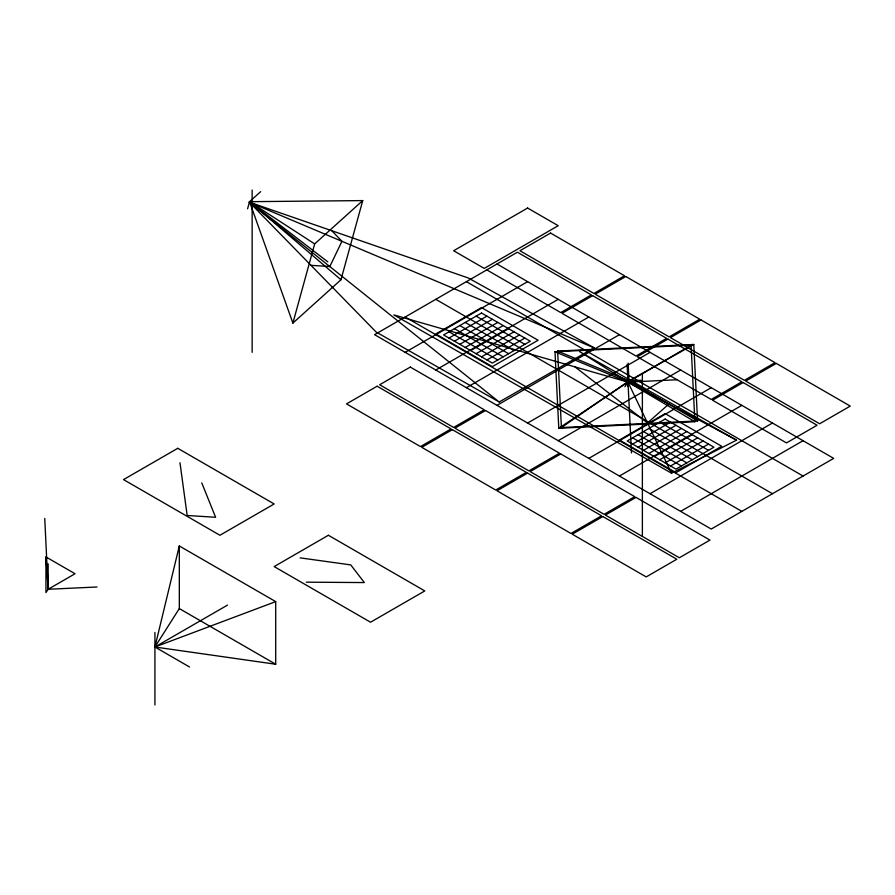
<?xml version="1.0" encoding="UTF-8"?>
<svg xmlns="http://www.w3.org/2000/svg" width="895" height="895" viewBox="0 0 895 895"><rect width="100%" height="100%" fill="white"/><g stroke="black" fill="none" stroke-linecap="round" stroke-linejoin="round"><path stroke-width="1.34" d="M179.313 545.972L179.313 608.578L154.924 647.007L275.705 664.235L275.705 601.619L179.313 545.972L154.924 647.007L189.516 666.976M627.596 386.013L629.006 380.845L628.133 363.135M247.591 208.781L249.537 201.677L260.669 191.653M292.889 323.095L314.66 243.91L362.743 200.592L249.537 201.677L292.889 323.095L340.961 279.766L362.743 200.592M624.934 386.741L627.977 382.109L691.085 345.201L694.889 421.724L558.782 428.28L554.989 351.757L691.085 345.201M561.411 427.564L629.006 380.845L693.782 344.463L697.552 420.952L561.411 427.564L557.63 351.075L693.782 344.463M558.782 428.28L627.977 382.109L676.821 379.748M405.178 352.35L527.602 281.668M448.988 338.064L486.925 316.159M454.403 341.196L492.351 319.291M459.829 344.329L497.765 322.424M465.243 347.45L503.191 325.556M435.787 370.015L558.211 299.333M470.669 350.583L508.606 328.678M476.084 353.715L514.032 331.81M481.51 356.848L519.447 334.943M486.925 359.969L524.862 338.064M466.396 387.692L588.821 317.009M496.993 405.357L619.429 334.674M527.602 423.033L650.027 352.35M227.509 605.098L154.924 647.007L275.705 601.619M558.211 440.698L680.636 370.015M588.821 458.374L711.245 387.692M632.631 444.088L670.568 422.183M638.046 447.22L675.982 425.315M643.471 450.353L681.408 428.448M648.886 453.474L686.823 431.58M619.429 476.039L741.854 405.357M654.312 456.607L692.249 434.701M659.727 459.739L697.664 437.834M665.142 462.872L703.09 440.966M670.568 465.993L708.504 444.088M650.027 493.716L772.463 423.033M680.636 511.381L803.061 440.698M499.175 401.989L594.112 347.831L468.264 277.976L249.302 202.169L376.101 332.011L499.175 401.989L249.302 202.169L594.112 347.831M736.563 440.161L627.977 382.109L393.856 314.906L671.53 473.186L736.563 440.161L579.49 351.545L627.977 382.109L694.889 421.724M557.63 351.075L629.006 380.845L641.223 380.252M96.996 586.997L48.151 589.268L45.947 592.557L45.947 556.947L75.046 573.74L48.151 589.268L45.947 556.947M306.314 582.175L364.354 582.567L350.728 564.89L300.116 557.865M310.979 265.323L329.819 266.553L341.946 241.303L331.821 230.742M554.989 351.757L627.977 382.109L671.53 473.186M615.469 374.222L668.923 404.003L647.499 422.932L575.004 366.894M496.993 263.991L833.67 458.374L711.245 529.057L374.569 334.674L517.399 252.211L591.371 294.914L560.762 312.59L486.802 269.887M466.396 281.668L803.061 476.039M476.084 316.159L524.862 344.329M659.727 422.183L708.504 450.353M435.787 299.333L772.463 493.716M465.243 322.424L514.032 350.583M648.886 428.448L697.664 456.607M459.829 325.556L508.606 353.715M643.471 431.58L692.249 459.739M454.403 328.678L503.191 356.848M638.046 434.701L686.823 462.872M448.988 331.81L497.765 359.969M632.631 437.834L681.408 465.993M405.178 317.009L741.854 511.381M179.313 608.578L275.705 664.235M629.006 380.845L697.552 420.952M340.961 279.766L249.537 201.677L314.66 243.91M249.537 201.677L327.816 261.843M201.767 482.886L215.617 517.288L187.167 515.475L179.984 462.737M627.104 364.399L631.49 452.959M44.75 518.418L48.151 589.268L48.151 563.85M642.375 374.088L642.375 536.418M252.144 190.02L252.144 352.35M154.924 632.508L154.924 704.98M527.602 208.043L453.642 250.745L484.251 268.41L558.211 225.708L527.602 208.043M177.758 448.305L123.532 479.608L219.935 535.266L274.161 503.963L177.758 448.305M550.559 233.069L519.95 250.745L593.922 293.448L624.531 275.772L550.559 233.069M481.51 307.589L435.787 333.98L492.351 366.637L538.074 340.245L481.51 307.589M481.51 313.037L443.573 334.943L492.351 363.101L530.287 341.196L481.51 313.037M377.119 386.215L346.522 403.891L420.482 446.594L451.091 428.918L377.119 386.215M410.279 367.073L379.67 384.749L453.642 427.452L484.251 409.776L410.279 367.073M592.647 295.652L562.038 313.328L636.009 356.031L666.607 338.355L592.647 295.652M625.806 276.51L595.197 294.186L669.158 336.889L699.767 319.213L625.806 276.51M452.367 429.656L421.758 447.332L495.718 490.035L526.327 472.359L452.367 429.656M485.526 410.514L454.917 428.179L528.878 470.893L559.487 453.217L485.526 410.514M328.387 535.266L274.161 566.58L370.552 622.226L424.778 590.924L328.387 535.266M667.883 339.093L637.285 356.769L711.245 399.472L741.854 381.796L667.883 339.093M701.042 319.951L670.433 337.628L744.405 380.33L775.014 362.654L701.042 319.951M527.602 473.097L496.993 490.773L570.965 533.476L601.574 515.8L527.602 473.097M560.762 453.955L530.153 471.62L604.125 514.334L634.734 496.658L560.762 453.955M665.142 413.613L619.429 440.004L675.982 472.661L721.706 446.269L665.142 413.613M665.142 419.061L627.205 440.966L675.982 469.125L713.93 447.22L665.142 419.061M743.13 382.534L712.521 400.21L786.481 442.913L817.09 425.237L743.13 382.534M776.289 363.392L745.68 381.069L819.641 423.771L850.25 406.095L776.289 363.392M602.85 516.538L572.241 534.203L646.201 576.917L676.81 559.241L602.85 516.538M636.009 497.396L605.4 515.061L679.361 557.764L709.97 540.099L636.009 497.396"/></g></svg>
